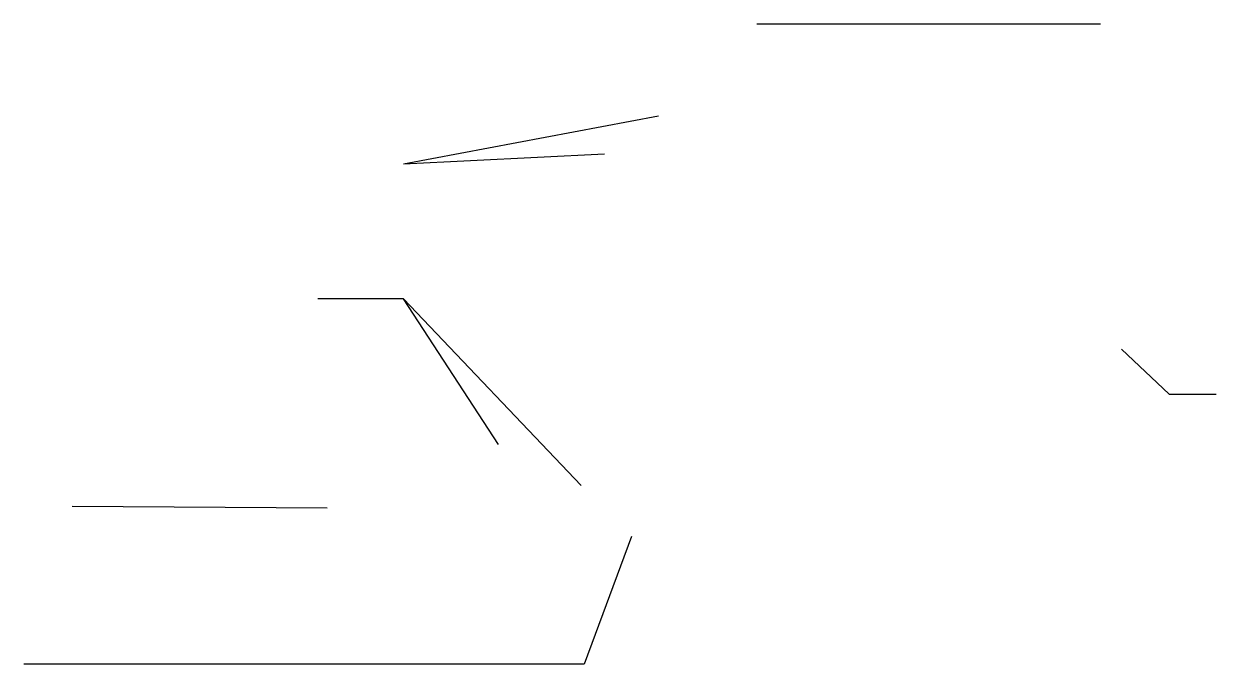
# Paper-space layout 'Layout1' of a CAD drawing. Extents: x 5 to 12.1, y 3.7 to 16.7.
# Drawn here: x 4.97 to 12.1, y 12.84 to 16.66 of the extents above; entities outside this region: 1.
import ezdxf

# ---------------------------------------------------------------- set-up
doc = ezdxf.new("R2010")
doc.units = 0
doc.header["$LTSCALE"] = 0.26666
doc.layers.add('DIM-TXT', color=7, linetype='CONTINUOUS')

psp = doc.layouts.get("Layout1")

# ---------------------------------------------------------------- linework, layer by layer
at = {"layer": 'DIM-TXT', "color": 0, "linetype": 'CONTINUOUS'}
for p, q in [((8.7644, 16.1123), (7.2398, 15.8255)), ((8.4413, 15.8845), (7.2398, 15.8255)), ((8.3016, 13.9053), (7.2397, 15.0211)), ((6.7829, 13.7694), (5.2597, 13.7792))]:
    psp.add_line(p, q, dxfattribs=at)
at = {"layer": 'DIM-TXT', "color": 0, "linetype": 'CONTINUOUS', "flags": 128}
for points in [[(9.351, 16.6631), (10.7153, 16.6627), (11.405, 16.6627)], [(7.8079, 14.1496), (7.2397, 15.0211), (6.7281, 15.0211)], [(11.5304, 14.7206), (11.8155, 14.4512), (12.0962, 14.4512)], [(7.1037, 3.6784), (6.0559, 4.1063), (5.7632, 4.1063)]]:
    psp.add_lwpolyline(points, dxfattribs=at)
at = {"layer": 'DIM-TXT', "color": 0, "linetype": 'CONTINUOUS', "extrusion": (0, 0, -1), "flags": 128}
psp.add_lwpolyline([(-8.6027, 13.6012), (-8.3191, 12.8383), (-4.9712, 12.8383)], dxfattribs=at)

doc.saveas('drawing.dxf')
